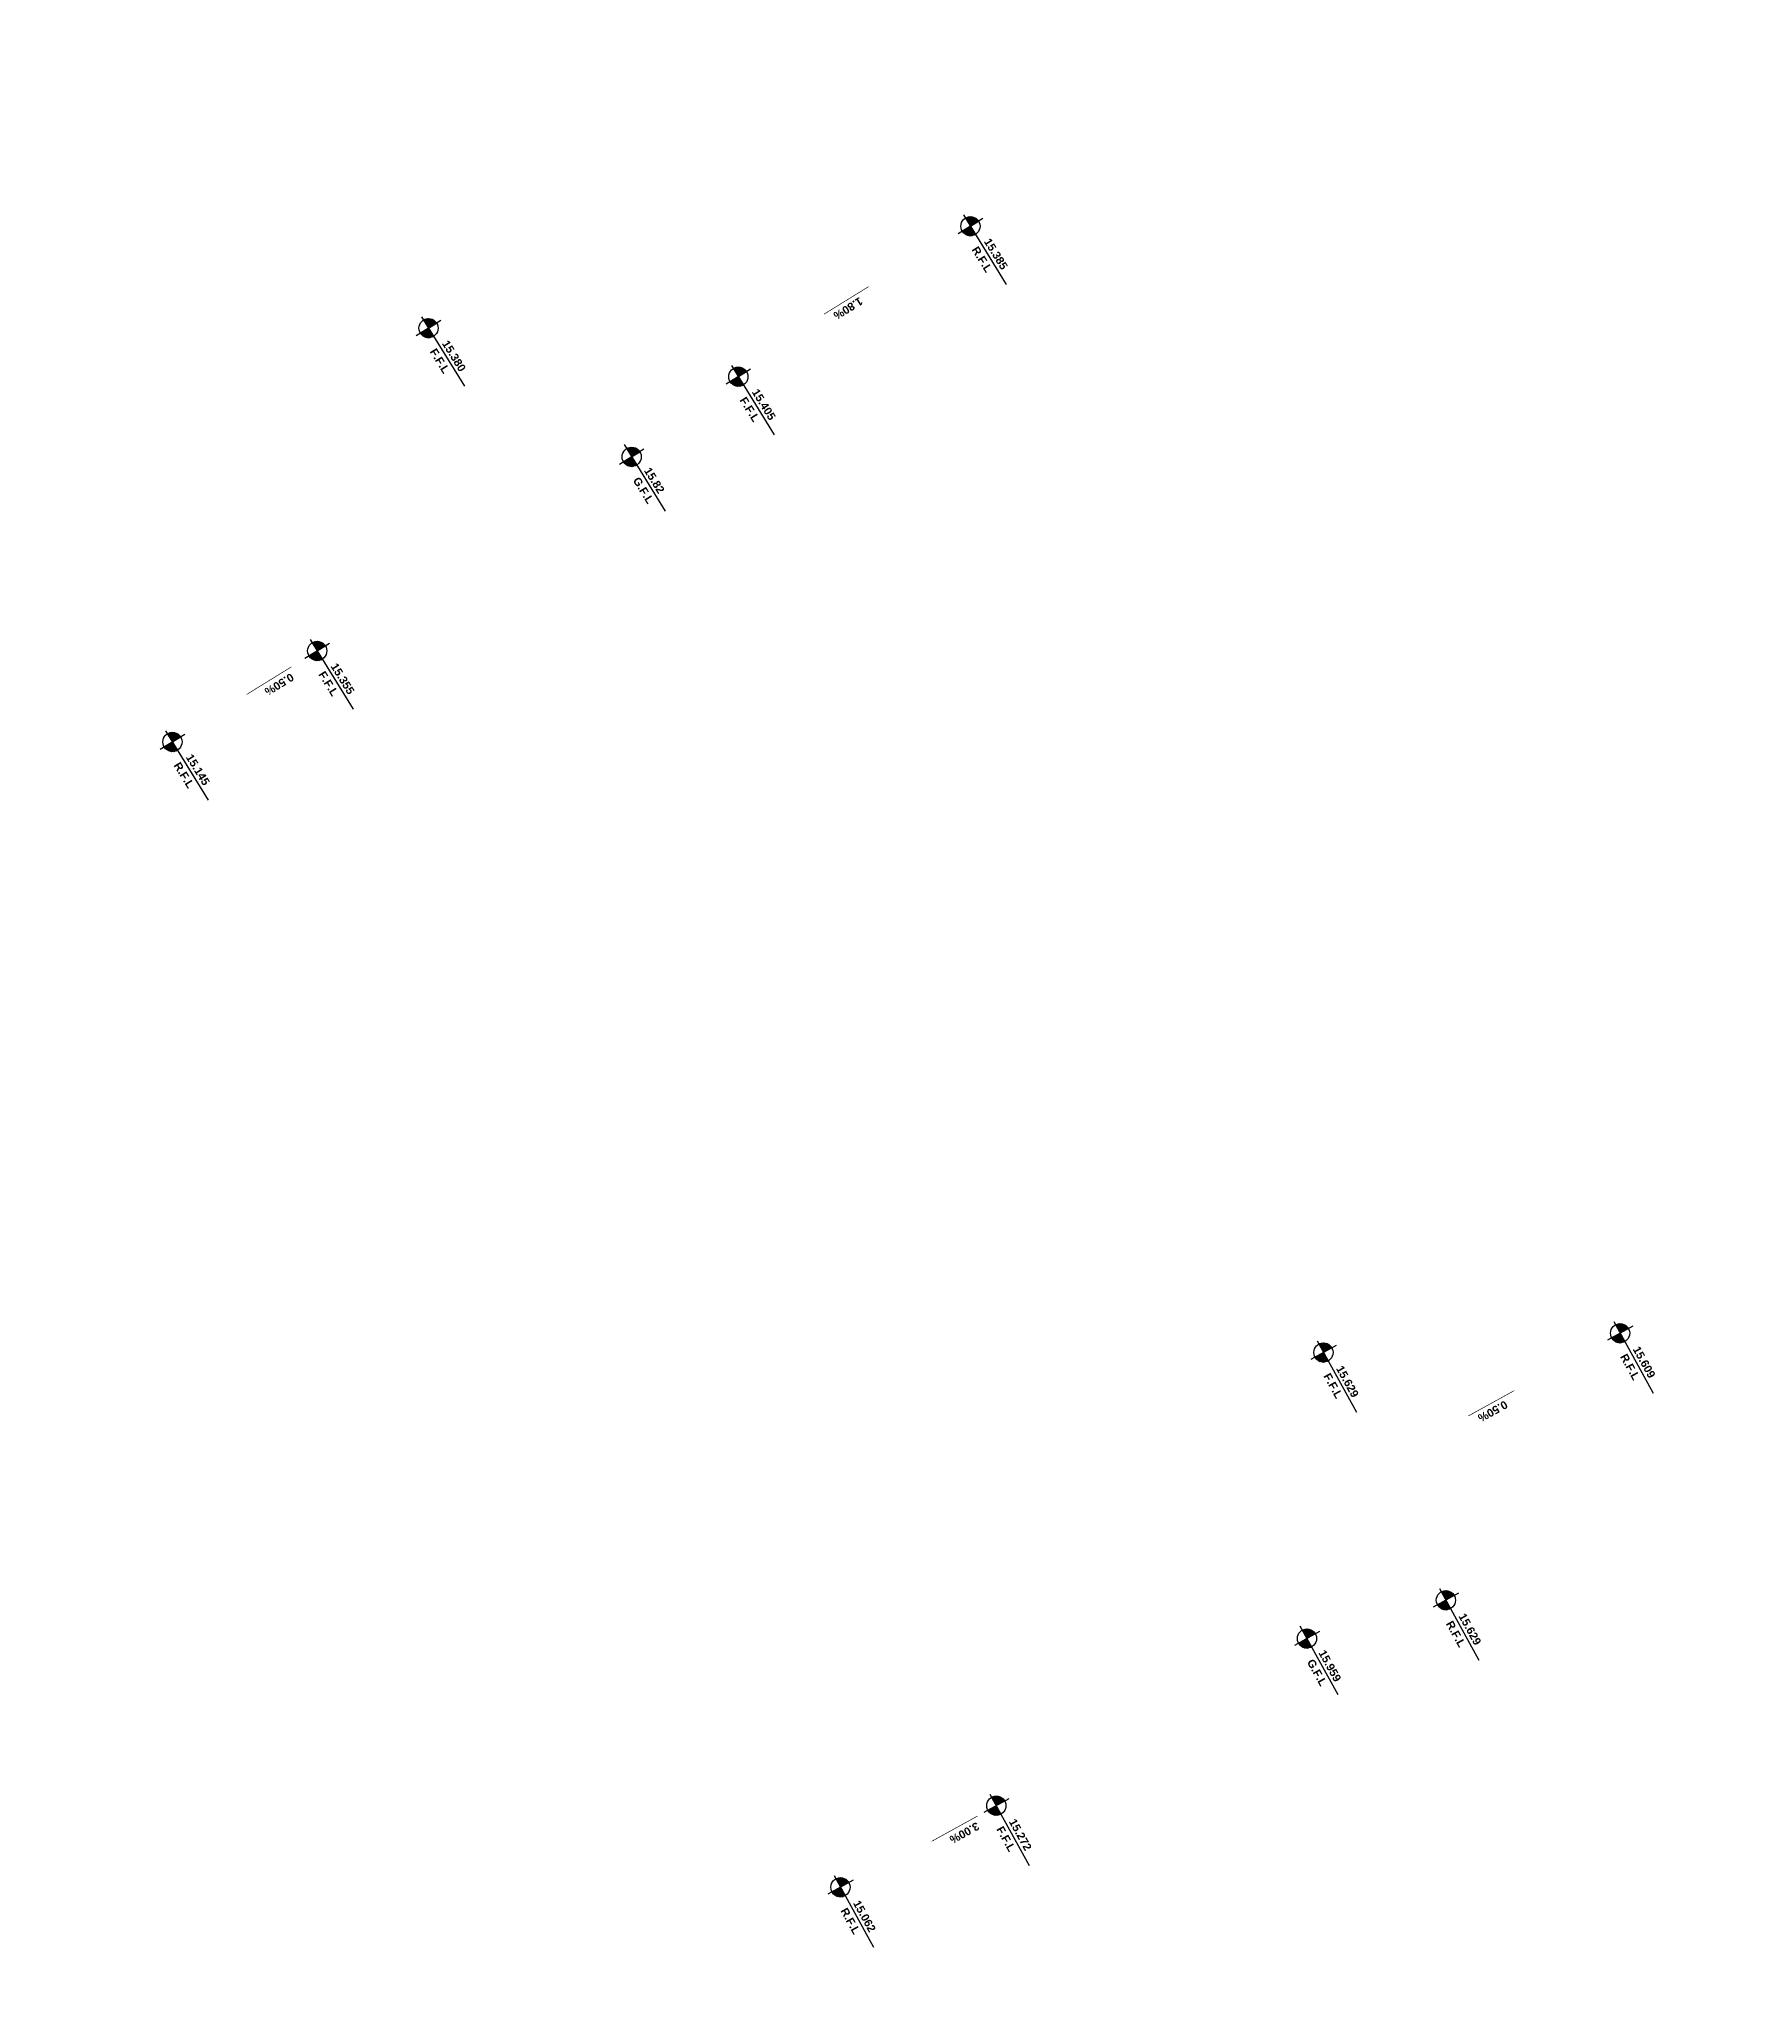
# Model space of a CAD drawing. Extents: x 406735 to 407516, y 2905844 to 2906372.
# Drawn here: x 407256.1 to 407309.2, y 2906190 to 2906251 of the extents above; entities that cross this region are included whole.
import ezdxf
from ezdxf.enums import TextEntityAlignment as Align

# ---------------------------------------------------------------- set-up
doc = ezdxf.new("R2010")
doc.units = 0
doc.layers.add('L-ANNO-TEXT', color=50, linetype='Continuous')
doc.styles.add('DIM-2_$0$DIM&GRADING 44$0$EN-SB', font='swissb.ttf')
pattern_1 = [(270, (-0.57348, 30.390276), (0.01875, -2e-18), [])]
pattern_2 = [(270, (-0.379531, 21.75), (0.01875, -2e-18), [])]
pattern_3 = [(270, (2e-10, 6.05), (0.01875, -2e-18), [])]
pattern_4 = [(270, (0.043692, 0.707068), (0.01875, -2e-18), [])]
pattern_5 = [(270, (0, 17.596942), (0.01875, -2e-18), [])]
pattern_6 = [(270, (-6.754531, 14.306078), (0.01875, -2e-18), [])]
pattern_7 = [(270, (-3.514413, 30.453416), (0.01875, -2e-18), [])]
pattern_8 = [(270, (-7.463104, 22.042889), (0.01875, -2e-18), [])]
pattern_9 = [(270, (0, 6.255696), (0.01875, -2e-18), [])]
pattern_10 = [(270, (-0.121056, 0.759849), (0.01875, -2e-18), [])]
pattern_11 = [(270, (0.11373, 17.277244), (0.01875, -2e-18), [])]
pattern_12 = [(270, (1.161896, 21.658247), (0.01875, -2e-18), [])]

# ---------------------------------------------------------------- blocks, each defined once
blk = doc.blocks.new('*U26')
h = blk.add_hatch()
h.set_pattern_fill('ANSI31', color=256, scale=0.15, angle=225, style=0)
h.set_pattern_definition(pattern_1)
edge = h.paths.add_edge_path()
edge.add_line((-0.873, 30.39), (-0.573, 30.39))
edge.add_line((-0.573, 30.39), (-0.573, 30.69))
edge.add_ellipse((-0.573, 30.39), major_axis=(-0.212, -0.212), ratio=1, start_angle=225, end_angle=315)
h = blk.add_hatch()
h.set_pattern_fill('ANSI31', color=256, scale=0.15, angle=225, style=0)
h.set_pattern_definition(pattern_1)
edge = h.paths.add_edge_path()
edge.add_ellipse((-0.573, 30.39), major_axis=(-0.212, -0.212), ratio=1, start_angle=45, end_angle=135)
edge.add_line((-0.273, 30.39), (-0.573, 30.39))
edge.add_line((-0.573, 30.39), (-0.573, 30.09))
h = blk.add_hatch()
h.set_pattern_fill('ANSI31', color=256, scale=0.15, angle=225, style=0)
h.set_pattern_definition(pattern_2)
edge = h.paths.add_edge_path()
edge.add_line((-0.68, 21.75), (-0.38, 21.75))
edge.add_line((-0.38, 21.75), (-0.38, 22.05))
edge.add_ellipse((-0.38, 21.75), major_axis=(-0.212, -0.212), ratio=1, start_angle=225, end_angle=315)
h = blk.add_hatch()
h.set_pattern_fill('ANSI31', color=256, scale=0.15, angle=225, style=0)
h.set_pattern_definition(pattern_2)
edge = h.paths.add_edge_path()
edge.add_ellipse((-0.38, 21.75), major_axis=(-0.212, -0.212), ratio=1, start_angle=45, end_angle=135)
edge.add_line((-0.08, 21.75), (-0.38, 21.75))
edge.add_line((-0.38, 21.75), (-0.38, 21.45))
h = blk.add_hatch()
h.set_pattern_fill('ANSI31', color=256, scale=0.15, angle=225, style=0)
h.set_pattern_definition(pattern_5)
edge = h.paths.add_edge_path()
edge.add_line((-0.3, 17.597), (0, 17.597))
edge.add_line((0, 17.597), (0, 17.897))
edge.add_ellipse((0, 17.597), major_axis=(-0.212, -0.212), ratio=1, start_angle=225, end_angle=315)
h = blk.add_hatch()
h.set_pattern_fill('ANSI31', color=256, scale=0.15, angle=225, style=0)
h.set_pattern_definition(pattern_5)
edge = h.paths.add_edge_path()
edge.add_ellipse((0, 17.597), major_axis=(-0.212, -0.212), ratio=1, start_angle=45, end_angle=135)
edge.add_line((0.3, 17.597), (0, 17.597))
edge.add_line((0, 17.597), (0, 17.297))
h = blk.add_hatch()
h.set_pattern_fill('ANSI31', color=256, scale=0.15, angle=225, style=0)
h.set_pattern_definition(pattern_6)
edge = h.paths.add_edge_path()
edge.add_line((-7.055, 14.306), (-6.755, 14.306))
edge.add_line((-6.755, 14.306), (-6.755, 14.606))
edge.add_ellipse((-6.755, 14.306), major_axis=(-0.212, -0.212), ratio=1, start_angle=225, end_angle=315)
h = blk.add_hatch()
h.set_pattern_fill('ANSI31', color=256, scale=0.15, angle=225, style=0)
h.set_pattern_definition(pattern_6)
edge = h.paths.add_edge_path()
edge.add_ellipse((-6.755, 14.306), major_axis=(-0.212, -0.212), ratio=1, start_angle=45, end_angle=135)
edge.add_line((-6.455, 14.306), (-6.755, 14.306))
edge.add_line((-6.755, 14.306), (-6.755, 14.006))
h = blk.add_hatch()
h.set_pattern_fill('ANSI31', color=256, scale=0.15, angle=225, style=0)
h.set_pattern_definition(pattern_3)
edge = h.paths.add_edge_path()
edge.add_line((-0.3, 6.05), (0, 6.05))
edge.add_line((0, 6.05), (0, 6.35))
edge.add_ellipse((0, 6.05), major_axis=(-0.212, -0.212), ratio=1, start_angle=225, end_angle=315)
h = blk.add_hatch()
h.set_pattern_fill('ANSI31', color=256, scale=0.15, angle=225, style=0)
h.set_pattern_definition(pattern_3)
edge = h.paths.add_edge_path()
edge.add_ellipse((0, 6.05), major_axis=(-0.212, -0.212), ratio=1, start_angle=45, end_angle=135)
edge.add_line((0.3, 6.05), (0, 6.05))
edge.add_line((0, 6.05), (0, 5.75))
h = blk.add_hatch()
h.set_pattern_fill('ANSI31', color=256, scale=0.15, angle=225, style=0)
h.set_pattern_definition(pattern_4)
edge = h.paths.add_edge_path()
edge.add_line((-0.256, 0.707), (0.044, 0.707))
edge.add_line((0.044, 0.707), (0.044, 1.007))
edge.add_ellipse((0.044, 0.707), major_axis=(-0.212, -0.212), ratio=1, start_angle=225, end_angle=315)
h = blk.add_hatch()
h.set_pattern_fill('ANSI31', color=256, scale=0.15, angle=225, style=0)
h.set_pattern_definition(pattern_4)
edge = h.paths.add_edge_path()
edge.add_ellipse((0.044, 0.707), major_axis=(-0.212, -0.212), ratio=1, start_angle=45, end_angle=135)
edge.add_line((0.344, 0.707), (0.044, 0.707))
edge.add_line((0.044, 0.707), (0.044, 0.407))
for p, q in [((-0.573, 30.84, 0), (-0.573, 29.94, 0)), ((-0.986, 30.39, 0), (1.562, 30.39, 0)), ((-0.38, 22.2, 0), (-0.38, 21.3, 0)), ((-0.792, 21.75, 0), (1.756, 21.75, 0)), ((0, 18.047, 0), (0, 17.147, 0)), ((-0.45, 17.597, 0), (1.995, 17.597, 0)), ((-6.755, 14.756, 0), (-6.755, 13.856, 0)), ((-7.167, 14.306, 0), (-4.619, 14.306, 0)), ((0, 6.5, 0), (0, 5.6, 0)), ((-0.413, 6.05, 0), (2.135, 6.05, 0)), ((-0.369, 0.707, 0), (2.179, 0.707, 0)), ((0.044, 1.157, 0), (0.044, 0.257, 0))]:
    blk.add_line(p, q)
at = {"elevation": 0}
for points in [[(-0.637, 25.054, 0.02, 0.02, 0), (-0.637, 26.341, 0.1, 0, 0), (-0.637, 26.725, 0, 0, 0)], [(0, 5.102, 0.02, 0.02, 0), (0, 3.815, 0.1, 0, 0), (0, 3.43, 0, 0, 0)]]:
    blk.add_lwpolyline(points, format="xyseb", dxfattribs=at)
for centre in [(-0.573, 30.39, 0), (-0.38, 21.75, 0), (0, 17.597, 0), (-6.755, 14.306, 0), (0, 6.05, 0), (0.044, 0.707, 0)]:
    blk.add_circle(centre, 0.3)
at = {"layer": 'L-ANNO-TEXT', "char_height": 0.25, "attachment_point": 1, "style": 'DIM-2_$0$DIM&GRADING 44$0$EN-SB'}
for s, insert in [('R.F.L', (0.065, 30.279)), ('F.F.L', (0.259, 21.639)), ('G.F.L', (0.639, 17.486)), ('F.F.L', (-6.116, 14.195)), ('F.F.L', (0.639, 5.939)), ('R.F.L', (0.682, 0.596))]:
    blk.add_mtext_dynamic_manual_height_columns(s, width=0.67373, gutter_width=12.5, heights=[0], dxfattribs=dict(at, insert=insert))
at = {"layer": 'L-ANNO-TEXT', "style": 'DIM-2_$0$DIM&GRADING 44$0$EN-SB'}
for tag, p in [('L7', (0.049, 30.487, 0)), ('L6', (0.243, 21.847, 0)), ('SIDE-L', (-6.132, 14.403, 0)), ('L2', (0.622, 6.147, 0)), ('L1', (0.666, 0.804, 0))]:
    blk.add_attdef(tag, p, '', height=0.25, rotation=360, dxfattribs=at)
for tag, p in [('L5', (-0.518, 25.294, 0)), ('L3', (0.142, 3.996, 0))]:
    blk.add_attdef(tag, text='', height=0.25, rotation=270, dxfattribs=at).set_placement(p, align=Align.RIGHT)
at = {"layer": 'L-ANNO-TEXT', "style": 'DIM-2_$0$DIM&GRADING 44$0$EN-SB', "flags": 8}
blk.add_attdef('L4', (0.561, 17.689, 0), '', height=0.25, rotation=0, dxfattribs=at)
blk = doc.blocks.new('*U20')
h = blk.add_hatch()
h.set_pattern_fill('ANSI31', color=256, scale=0.15, angle=225, style=0)
h.set_pattern_definition(pattern_7)
edge = h.paths.add_edge_path()
edge.add_line((-3.814, 30.453), (-3.514, 30.453))
edge.add_line((-3.514, 30.453), (-3.514, 30.753))
edge.add_ellipse((-3.514, 30.453), major_axis=(-0.212, -0.212), ratio=1, start_angle=225, end_angle=315)
h = blk.add_hatch()
h.set_pattern_fill('ANSI31', color=256, scale=0.15, angle=225, style=0)
h.set_pattern_definition(pattern_7)
edge = h.paths.add_edge_path()
edge.add_ellipse((-3.514, 30.453), major_axis=(-0.212, -0.212), ratio=1, start_angle=45, end_angle=135)
edge.add_line((-3.214, 30.453), (-3.514, 30.453))
edge.add_line((-3.514, 30.453), (-3.514, 30.153))
h = blk.add_hatch()
h.set_pattern_fill('ANSI31', color=256, scale=0.15, angle=225, style=0)
h.set_pattern_definition(pattern_8)
edge = h.paths.add_edge_path()
edge.add_line((-7.763, 22.043), (-7.463, 22.043))
edge.add_line((-7.463, 22.043), (-7.463, 22.343))
edge.add_ellipse((-7.463, 22.043), major_axis=(-0.212, -0.212), ratio=1, start_angle=225, end_angle=315)
h = blk.add_hatch()
h.set_pattern_fill('ANSI31', color=256, scale=0.15, angle=225, style=0)
h.set_pattern_definition(pattern_8)
edge = h.paths.add_edge_path()
edge.add_ellipse((-7.463, 22.043), major_axis=(-0.212, -0.212), ratio=1, start_angle=45, end_angle=135)
edge.add_line((-7.163, 22.043), (-7.463, 22.043))
edge.add_line((-7.463, 22.043), (-7.463, 21.743))
h = blk.add_hatch()
h.set_pattern_fill('ANSI31', color=256, scale=0.15, angle=225, style=0)
h.set_pattern_definition(pattern_12)
edge = h.paths.add_edge_path()
edge.add_line((0.862, 21.658), (1.162, 21.658))
edge.add_line((1.162, 21.658), (1.162, 21.958))
edge.add_ellipse((1.162, 21.658), major_axis=(-0.212, -0.212), ratio=1, start_angle=225, end_angle=315)
h = blk.add_hatch()
h.set_pattern_fill('ANSI31', color=256, scale=0.15, angle=225, style=0)
h.set_pattern_definition(pattern_12)
edge = h.paths.add_edge_path()
edge.add_ellipse((1.162, 21.658), major_axis=(-0.212, -0.212), ratio=1, start_angle=45, end_angle=135)
edge.add_line((1.462, 21.658), (1.162, 21.658))
edge.add_line((1.162, 21.658), (1.162, 21.358))
h = blk.add_hatch()
h.set_pattern_fill('ANSI31', color=256, scale=0.15, angle=225, style=0)
h.set_pattern_definition(pattern_11)
edge = h.paths.add_edge_path()
edge.add_line((-0.186, 17.277), (0.114, 17.277))
edge.add_line((0.114, 17.277), (0.114, 17.577))
edge.add_ellipse((0.114, 17.277), major_axis=(-0.212, -0.212), ratio=1, start_angle=225, end_angle=315)
h = blk.add_hatch()
h.set_pattern_fill('ANSI31', color=256, scale=0.15, angle=225, style=0)
h.set_pattern_definition(pattern_11)
edge = h.paths.add_edge_path()
edge.add_ellipse((0.114, 17.277), major_axis=(-0.212, -0.212), ratio=1, start_angle=45, end_angle=135)
edge.add_line((0.414, 17.277), (0.114, 17.277))
edge.add_line((0.114, 17.277), (0.114, 16.977))
h = blk.add_hatch()
h.set_pattern_fill('ANSI31', color=256, scale=0.15, angle=225, style=0)
h.set_pattern_definition(pattern_9)
edge = h.paths.add_edge_path()
edge.add_line((-0.3, 6.256), (0, 6.256))
edge.add_line((0, 6.256), (0, 6.556))
edge.add_ellipse((0, 6.256), major_axis=(-0.212, -0.212), ratio=1, start_angle=225, end_angle=315)
h = blk.add_hatch()
h.set_pattern_fill('ANSI31', color=256, scale=0.15, angle=225, style=0)
h.set_pattern_definition(pattern_9)
edge = h.paths.add_edge_path()
edge.add_ellipse((0, 6.256), major_axis=(-0.212, -0.212), ratio=1, start_angle=45, end_angle=135)
edge.add_line((0.3, 6.256), (0, 6.256))
edge.add_line((0, 6.256), (0, 5.956))
h = blk.add_hatch()
h.set_pattern_fill('ANSI31', color=256, scale=0.15, angle=225, style=0)
h.set_pattern_definition(pattern_10)
edge = h.paths.add_edge_path()
edge.add_line((-0.421, 0.76), (-0.121, 0.76))
edge.add_line((-0.121, 0.76), (-0.121, 1.06))
edge.add_ellipse((-0.121, 0.76), major_axis=(-0.212, -0.212), ratio=1, start_angle=225, end_angle=315)
h = blk.add_hatch()
h.set_pattern_fill('ANSI31', color=256, scale=0.15, angle=225, style=0)
h.set_pattern_definition(pattern_10)
edge = h.paths.add_edge_path()
edge.add_ellipse((-0.121, 0.76), major_axis=(-0.212, -0.212), ratio=1, start_angle=45, end_angle=135)
edge.add_line((0.179, 0.76), (-0.121, 0.76))
edge.add_line((-0.121, 0.76), (-0.121, 0.46))
for p, q in [((-3.514, 30.903, 0), (-3.514, 30.003, 0)), ((-3.927, 30.453, 0), (-1.379, 30.453, 0)), ((-7.876, 22.043, 0), (-5.328, 22.043, 0)), ((-7.463, 22.493, 0), (-7.463, 21.593, 0)), ((1.162, 22.108, 0), (1.162, 21.208, 0)), ((0.749, 21.658, 0), (3.297, 21.658, 0)), ((0.114, 17.727, 0), (0.114, 16.827, 0)), ((-0.336, 17.277, 0), (2.108, 17.277, 0)), ((0, 6.706, 0), (0, 5.806, 0)), ((-0.413, 6.256, 0), (2.135, 6.256, 0)), ((-0.534, 0.76, 0), (2.014, 0.76, 0)), ((-0.121, 1.21, 0), (-0.121, 0.31, 0))]:
    blk.add_line(p, q)
at = {"elevation": 0}
for points in [[(-3.54, 25.054, 0.02, 0.02, 0), (-3.54, 26.341, 0.1, 0, 0), (-3.54, 26.725, 0, 0, 0)], [(0, 5.583, 0.02, 0.02, 0), (0, 4.296, 0.1, 0, 0), (0, 3.912, 0, 0, 0)]]:
    blk.add_lwpolyline(points, format="xyseb", dxfattribs=at)
for centre in [(-3.514, 30.453, 0), (-7.463, 22.043, 0), (1.162, 21.658, 0), (0.114, 17.277, 0), (0, 6.256, 0), (-0.121, 0.76, 0)]:
    blk.add_circle(centre, 0.3)
at = {"layer": 'L-ANNO-TEXT', "char_height": 0.25, "attachment_point": 1, "style": 'DIM-2_$0$DIM&GRADING 44$0$EN-SB'}
for s, insert in [('R.F.L', (-2.876, 30.342)), ('F.F.L', (-6.824, 21.932)), ('R.F.L', (1.801, 21.547)), ('G.F.L', (0.752, 17.166)), ('F.F.L', (0.639, 6.145)), ('R.F.L', (0.518, 0.649))]:
    blk.add_mtext_dynamic_manual_height_columns(s, width=0.67373, gutter_width=12.5, heights=[0], dxfattribs=dict(at, insert=insert))
at = {"layer": 'L-ANNO-TEXT', "style": 'DIM-2_$0$DIM&GRADING 44$0$EN-SB'}
for tag, p in [('L7', (-2.892, 30.55, 0)), ('L6', (-6.841, 22.14, 0)), ('DUP_B_D', (1.784, 21.755, 0)), ('L2', (0.622, 6.353, 0)), ('L1', (0.501, 0.857, 0))]:
    blk.add_attdef(tag, p, '', height=0.25, rotation=360, dxfattribs=at)
for tag, p in [('L5', (-3.42, 25.294, 0)), ('L3', (0.142, 4.478, 0))]:
    blk.add_attdef(tag, text='', height=0.25, rotation=270, dxfattribs=at).set_placement(p, align=Align.RIGHT)
at = {"layer": 'L-ANNO-TEXT', "style": 'DIM-2_$0$DIM&GRADING 44$0$EN-SB', "flags": 8}
blk.add_attdef('L4', (0.675, 17.37, 0), '', height=0.25, rotation=0, dxfattribs=at)

msp = doc.modelspace()

# ---------------------------------------------------------------- block references
ref = msp.add_blockref('*U26', (407259.65, 2906228.674), dxfattribs=dict(rotation=301.6783728623373))
ref.add_attrib('SIDE-L', '15.380', (407268.687, 2906241.456, 0), dxfattribs={"layer": 'L-ANNO-TEXT', "height": 0.25, "rotation": 301.67837, "style": 'DIM-2_$0$DIM&GRADING 44$0$EN-SB'})
ref.add_attrib('L5', '1.80%', dxfattribs={"layer": 'L-ANNO-TEXT', "height": 0.25, "rotation": 211.67838, "style": 'DIM-2_$0$DIM&GRADING 44$0$EN-SB', "flags": 8}).set_placement((407280.904, 2906242.397, 0), align=Align.RIGHT)
ref.add_attrib('L1', '15.145', (407260.684, 2906228.529, 0), dxfattribs={"layer": 'L-ANNO-TEXT', "height": 0.25, "rotation": 301.67837, "style": 'DIM-2_$0$DIM&GRADING 44$0$EN-SB'})
ref.add_attrib('L2', '15.355', (407265.208, 2906231.372, 0), dxfattribs={"layer": 'L-ANNO-TEXT', "height": 0.25, "rotation": 301.67837, "style": 'DIM-2_$0$DIM&GRADING 44$0$EN-SB'})
ref.add_attrib('L4', '15.82', (407274.999, 2906237.486, 0), dxfattribs={"layer": 'L-ANNO-TEXT', "height": 0.25, "rotation": 301.67837, "style": 'DIM-2_$0$DIM&GRADING 44$0$EN-SB'})
ref.add_attrib('L3', '0.50%', dxfattribs={"layer": 'L-ANNO-TEXT', "height": 0.25, "rotation": 211.67837, "style": 'DIM-2_$0$DIM&GRADING 44$0$EN-SB'}).set_placement((407263.126, 2906230.651, 0), align=Align.RIGHT)
ref.add_attrib('L6', '15.405', (407278.37, 2906239.94, 0), dxfattribs={"layer": 'L-ANNO-TEXT', "height": 0.25, "rotation": 301.67837, "style": 'DIM-2_$0$DIM&GRADING 44$0$EN-SB'})
ref.add_attrib('L7', '15.385', (407285.621, 2906244.643, 0), dxfattribs={"layer": 'L-ANNO-TEXT', "height": 0.25, "rotation": 301.67837, "style": 'DIM-2_$0$DIM&GRADING 44$0$EN-SB'})
ref = msp.add_blockref('*U20', (407280.542, 2906192.752), dxfattribs=dict(rotation=298.8742368479566))
ref.add_attrib('L5', '0.50%', dxfattribs={"layer": 'L-ANNO-TEXT', "height": 0.25, "rotation": 208.87424, "style": 'DIM-2_$0$DIM&GRADING 44$0$EN-SB', "flags": 8}).set_placement((407301.04, 2906207.961, 0), align=Align.RIGHT)
ref.add_attrib('L1', '15.062', (407281.534, 2906192.727, 0), dxfattribs={"layer": 'L-ANNO-TEXT', "height": 0.25, "rotation": 298.87423, "style": 'DIM-2_$0$DIM&GRADING 44$0$EN-SB'})
ref.add_attrib('L2', '15.272', (407286.405, 2906195.274, 0), dxfattribs={"layer": 'L-ANNO-TEXT', "height": 0.25, "rotation": 298.87423, "style": 'DIM-2_$0$DIM&GRADING 44$0$EN-SB'})
ref.add_attrib('L4', '15.959', (407296.078, 2906200.549, 0), dxfattribs={"layer": 'L-ANNO-TEXT', "height": 0.25, "rotation": 298.87424, "style": 'DIM-2_$0$DIM&GRADING 44$0$EN-SB'})
ref.add_attrib('L3', '3.00%', dxfattribs={"layer": 'L-ANNO-TEXT', "height": 0.25, "rotation": 208.87424, "style": 'DIM-2_$0$DIM&GRADING 44$0$EN-SB'}).set_placement((407284.531, 2906194.79, 0), align=Align.RIGHT)
ref.add_attrib('L6', '15.629', (407296.626, 2906209.433, 0), dxfattribs={"layer": 'L-ANNO-TEXT', "height": 0.25, "rotation": 298.87423, "style": 'DIM-2_$0$DIM&GRADING 44$0$EN-SB'})
ref.add_attrib('L7', '15.609', (407305.898, 2906210.037, 0), dxfattribs={"layer": 'L-ANNO-TEXT', "height": 0.25, "rotation": 298.87423, "style": 'DIM-2_$0$DIM&GRADING 44$0$EN-SB'})
ref.add_attrib('DUP_B_D', '15.629', (407300.454, 2906201.695, 0), dxfattribs={"layer": 'L-ANNO-TEXT', "height": 0.25, "rotation": 298.87423, "style": 'DIM-2_$0$DIM&GRADING 44$0$EN-SB'})

doc.saveas('drawing.dxf')
